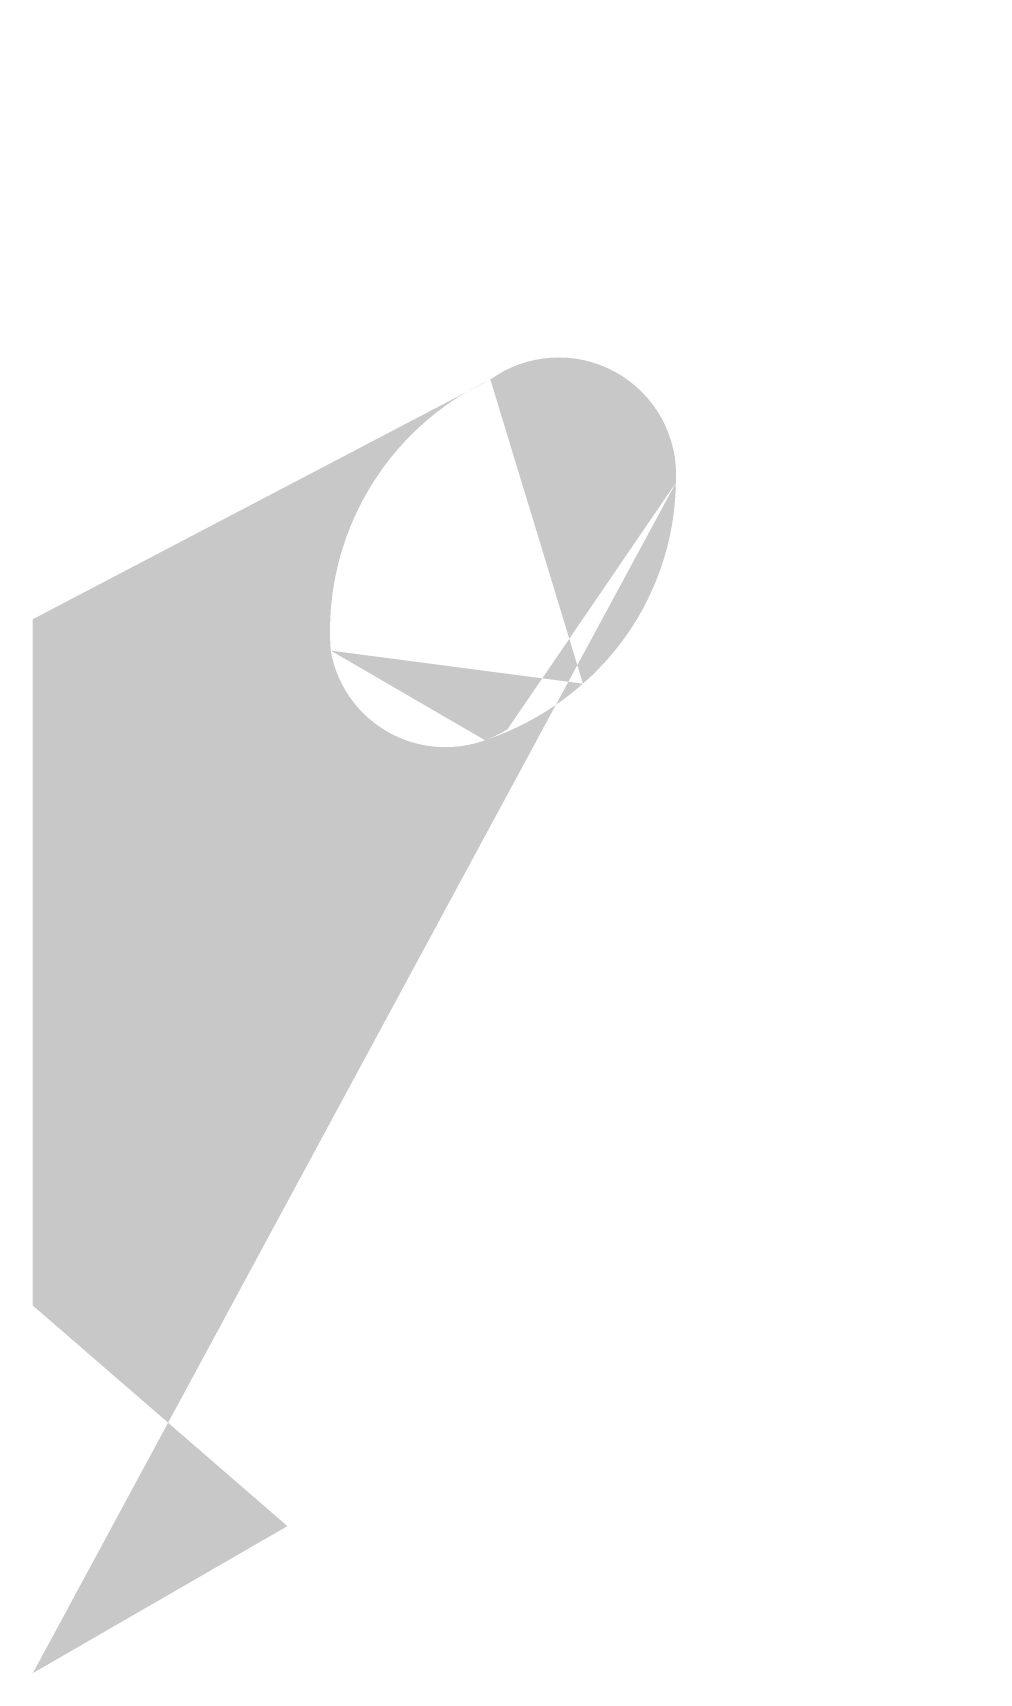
# Model space of a CAD drawing. Extents: x -77 to 51, y 0 to 66.
# Drawn here: x -76.623 to -76.186, y 49.281 to 50.039 of the extents above; entities that cross this region are included whole.
import ezdxf

# ---------------------------------------------------------------- set-up
doc = ezdxf.new("R2010")
doc.units = 0
doc.header["$LTSCALE"] = 1.5
doc.header["$MEASUREMENT"] = 0
doc.linetypes.add('CENTER', pattern=[2, 1.25, -0.25, 0.25, -0.25])
doc.layers.add('VAPOURBARRIER', color=114, linetype='CENTER')

msp = doc.modelspace()

# ---------------------------------------------------------------- hatches: boundary and pattern name
at = {"layer": 'VAPOURBARRIER', "linetype": 'CONTINUOUS'}
h = msp.add_hatch(color=256, dxfattribs=at)
h.paths.add_polyline_path([(-76.50575156886914, 49.34944844263347), (-76.62345065662636, 49.28149484263337)], flags=0)
edge = h.paths.add_edge_path(flags=17)
edge.add_line((-76.50575156886914, 49.34944844263347), (-76.62345065662636, 49.28149484263347))
edge.add_line((-76.50575156886914, 49.34944844263337), (-76.50575156886914, 49.55812585730148))
edge.add_arc((-76.47801711923664, 49.71440910996132), 0.1587250917730715, 259.9369019300024, 294.2959277864195)
edge.add_arc((-76.54217302679572, 49.90543663545251), 0.3597939643731721, 291.0895202086272, 311.4873934744556)
edge.add_arc((-76.53048997593211, 49.89520679202754), 0.3443969379589824, 311.1588234981753, 359.2008039163069)
edge.add_arc((-76.34676124600882, 49.87831745238674), 0.16108870580646, 4.302644154221185, 117.4994364248621)
edge.add_arc((-76.37187465730025, 49.88737633717757), 0.1426098799564579, 110.2105893492982, 159.8448836613188)
edge.add_line((-76.50575156886914, 49.9365144121294), (-76.50575156886914, 49.97235644263336))
edge.add_line((-76.50575156886914, 49.97235644263336), (-76.62345065662636, 49.90440284263336))
edge.add_line((-76.62345065662636, 49.90440284263332), (-76.62345065662636, 49.45137884263342))
edge.add_line((-76.62345065662636, 49.45137884263338), (-76.62345065662636, 49.28149484263337))
edge = h.paths.add_edge_path(flags=17)
edge.add_line((-76.62345065662636, 49.28149484263337), (-76.50575156886914, 49.34944844263337))
edge.add_line((-76.62345065662636, 49.45137884263338), (-76.62345065662636, 49.28149484263337))
edge.add_line((-76.62345065662636, 49.45137884263342), (-76.62345065662636, 49.90440284263332))
edge.add_line((-76.62345065662636, 49.90440284263336), (-76.50575156886914, 49.97235644263336))
edge.add_line((-76.50575156886914, 49.9365144121294), (-76.50575156886914, 49.97235644263336))
edge.add_arc((-76.37187465730025, 49.88737633717757), 0.1426098799564579, 110.2105893492982, 159.8448836613188)
edge.add_arc((-76.34676124600882, 49.87831745238674), 0.16108870580646, 4.302644154221185, 117.4994364248621)
edge.add_arc((-76.53048997593211, 49.89520679202754), 0.3443969379589824, 311.1588234981753, 359.2008039163069)
edge.add_arc((-76.54217302679572, 49.90543663545251), 0.3597939643731721, 291.0895202086272, 311.4873934744556)
edge.add_arc((-76.47801711923664, 49.71440910996132), 0.1587250917730715, 259.9369019300024, 294.2959277864195)
edge.add_line((-76.50575156886914, 49.34944844263337), (-76.50575156886914, 49.55812585730148))
edge = h.paths.add_edge_path(flags=0)
edge.add_line((-76.62345065662636, 49.28149484263337), (-76.50575156886914, 49.34944844263337))
edge.add_line((-76.62345065662636, 49.45137884263338), (-76.62345065662636, 49.58728604263338))
edge.add_line((-76.62345065662636, 49.90440284263336), (-76.62345065662636, 49.76849564263335))
edge.add_arc((-76.3578640719894, 49.76302127662476), 0.1282241084419046, 114.9576143071205, 184.037086366498)
edge.add_arc((-76.45611993722616, 49.83703931846429), 0.1312528382031388, 288.512606525581, 311.4873934744795)
edge.add_arc((-76.43272070084575, 49.7632294419667), 0.05384721792741849, 189.8757153247518, 302.2048918752513)
edge.add_arc((-76.38034731920035, 49.83520705551134), 0.05423623174455069, 356.1390915240988, 485.6629890549765)
edge.add_arc((-76.45185796027118, 49.83330747158307), 0.1256360029674368, 311.1588234981753, 359.2008039163069)

doc.saveas('drawing.dxf')
